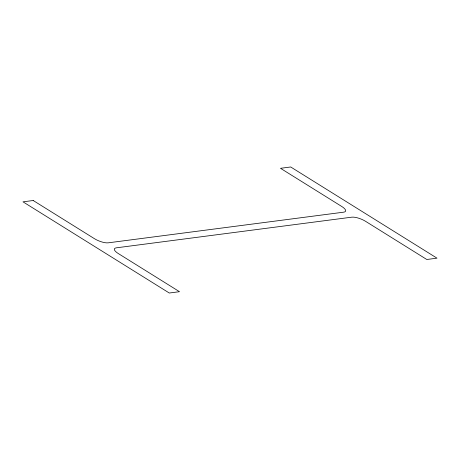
<?xml version="1.0" encoding="UTF-8"?>
<svg xmlns="http://www.w3.org/2000/svg" width="460" height="460" viewBox="0 0 460 460"><rect width="100%" height="100%" fill="white"/><g stroke="black" fill="none" stroke-linecap="round" stroke-linejoin="round"><path stroke-width="0.69" d="M33.2 200.508L23 201.836L169.291 293.02L179.492 291.692L118.209 253.494A10.494 3.346 21.5 0 1 116.311 247.831L351.728 217.177A10.494 3.346 21.5 0 1 365.516 221.289L426.799 259.492L437 258.163L290.708 166.98L280.508 168.308L341.791 206.505A10.494 3.346 21.5 0 1 343.689 212.169L108.272 242.822A10.494 3.346 21.5 0 1 94.484 238.711L33.2 200.508"/></g></svg>
